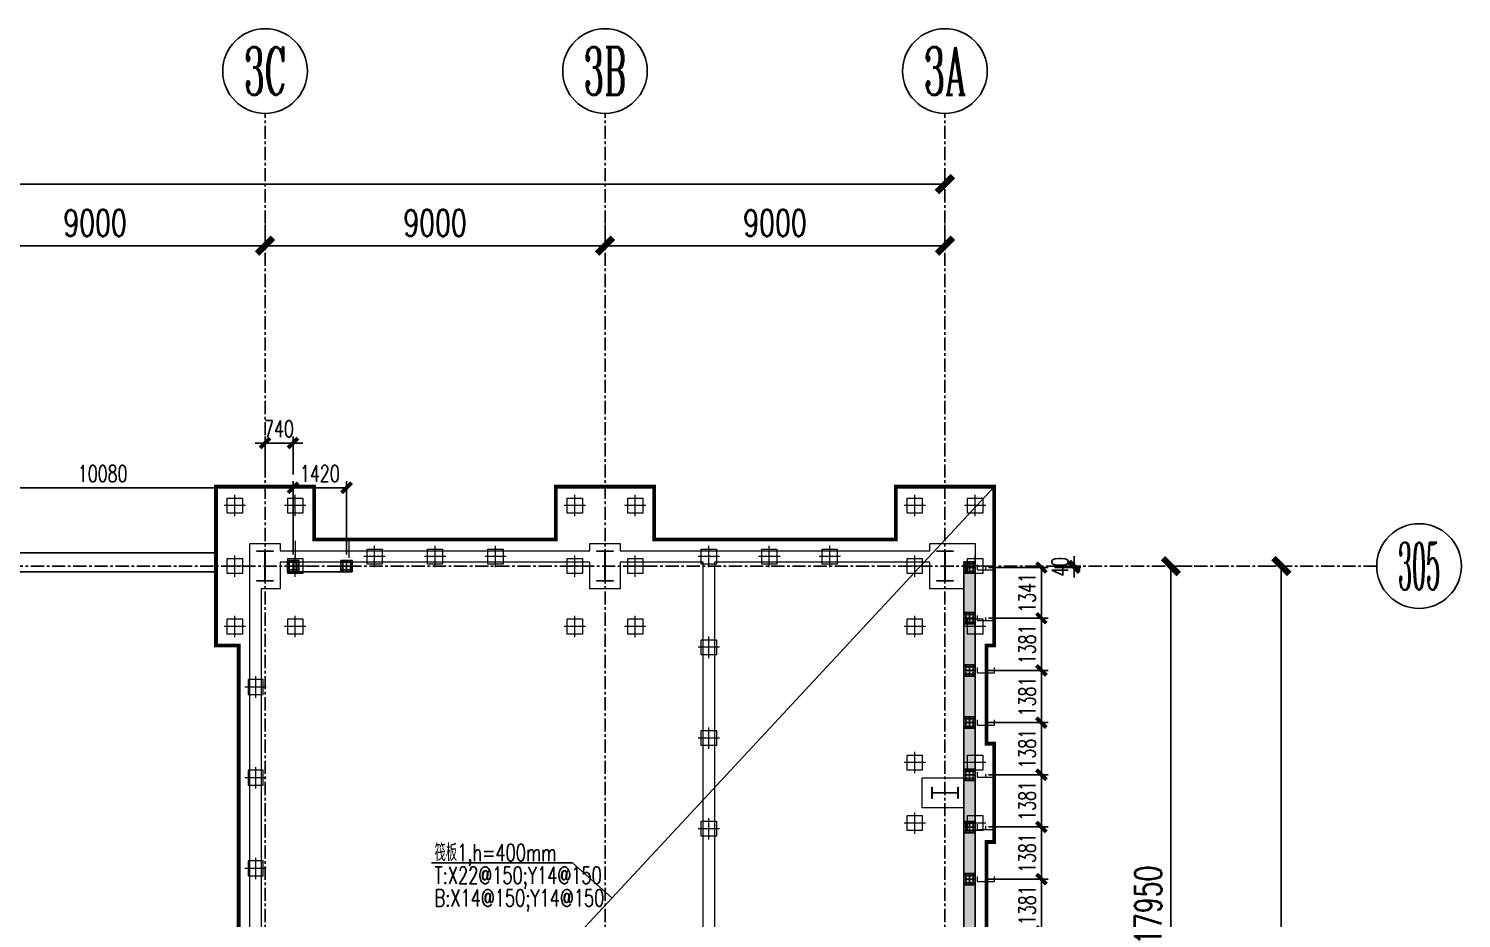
# Model space of a CAD drawing. Extents: x 782294 to 1727252, y -631030 to 17645.
# Drawn here: x 1158720 to 1196650, y -524838 to -501301 of the extents above; entities that cross this region are included whole.
import ezdxf
from ezdxf.enums import TextEntityAlignment as Align

# ---------------------------------------------------------------- set-up
doc = ezdxf.new("R2010")
doc.units = 0
doc.linetypes.add('CENTER', pattern=[2, 1.25, -0.25, 0.25, -0.25])
doc.layers.get('Defpoints').update_dxf_attribs({"color": 210})
for name, color, linetype in [('!ZN1-标注-173', 173, 'Continuous'), ('!ZN3-铝板幕墙-3', 3, 'Continuous'), ('2钢材断面', 2, 'Continuous'), ('30预埋件', 30, 'Continuous'), ('3符号', 3, 'Continuous'), ('40钢材投影', 40, 'Continuous'), ('A-AXIS-DP', 126, 'Continuous'), ('ALT_CEN-0-30', 1, 'CENTER'), ('DIM', 173, 'Continuous'), ('DOTE', 1, 'CENTER'), ('S-BKL', 4, 'Continuous'), ('S-HATCH1-W', 252, 'Continuous'), ('S-SS', 111, 'Continuous'), ('结构轮廓线', 1, 'Continuous')]:
    doc.layers.add(name, color=color, linetype=linetype)
for name, color, linetype, lineweight in [('S-col', 2, 'Continuous', 0), ('S-ct', 2, 'Continuous', 0), ('S-zhuang', 1, 'Continuous', 0)]:
    doc.layers.add(name, color=color, linetype=linetype, lineweight=lineweight)
doc.styles.add('_TCH_AXIS', font='COMPLEX', dxfattribs={"bigfont": 'GBCBIG'})
doc.styles.add('DHTEXT-1', font='romans.shx', dxfattribs={"width": 0.7, "bigfont": 'chinese.shx'})
doc.styles.add('SS1', font='tj-romans1.shx', dxfattribs={"width": 0.7, "bigfont": 'tj-hztxt1.shx'})
doc.dimstyles.new('ZN175', dxfattribs={"dimscale": 175, "dimtxt": 2.5, "dimasz": 1.5, "dimexe": 1, "dimexo": 2, "dimgap": 0.9, "dimtad": 1, "dimdec": 0, "dimdsep": 46, "dimtxsty": 'DHTEXT-1', "dimblk": 'ARCHTICK', "dimcen": 2.5, "dimclrd": 173, "dimclre": 173, "dimclrt": 7, "dimazin": 2, "dimtfac": 1, "dimtdec": 0, "dimtix": 1, "dimtmove": 2, "dimatfit": 3, "dimfxl": 0, "dimtolj": 1, "dimtzin": 0, "dimarcsym": 0})
doc.dimstyles.new('ZN280', dxfattribs={"dimscale": 280, "dimtxt": 2.5, "dimasz": 1.5, "dimexe": 1, "dimexo": 2, "dimgap": 0.9, "dimtad": 1, "dimdec": 0, "dimdsep": 46, "dimtxsty": 'DHTEXT-1', "dimblk": 'ARCHTICK', "dimcen": 2.5, "dimclrd": 173, "dimclre": 173, "dimclrt": 7, "dimazin": 2, "dimtfac": 1, "dimtdec": 0, "dimtix": 1, "dimtmove": 2, "dimatfit": 3, "dimfxl": 0, "dimarcsym": 0})

# ---------------------------------------------------------------- blocks, each defined once
blk = doc.blocks.new('卓越-轴号')
blk.add_circle((0, 0), 4)
at = {"color": 0, "style": '_TCH_AXIS', "width": 1.041667, "flags": 8}
blk.add_attdef('A', text='', height=4.48, dxfattribs=at).set_placement((-2, -2.24), (2, -2.24), align=Align.FIT)
blk = doc.blocks.new('_ArchTick')
at = {"color": 0, "linetype": 'ByBlock', "const_width": 0.4}
blk.add_lwpolyline([(-0.5, -0.5), (0.5, 0.5)], dxfattribs=at)
blk = doc.blocks.new('*D1531')
at = {"layer": 'Defpoints', "color": 0, "ltscale": 2800, "transparency": 16777216}
for p in [(157000, 80275), (166000, 80275), (166000, 80275)]:
    blk.add_point(p, dxfattribs=at)
at = {"layer": 'DIM', "color": 173, "linetype": 'ByBlock', "lineweight": -2, "ltscale": 2800, "transparency": 16777216}
for p, q in [((157000, 80835), (157000, 80555)), ((166000, 80835), (166000, 80555)), ((157000, 80275), (166000, 80275))]:
    blk.add_line(p, q, dxfattribs=at)
at = {"layer": 'DIM', "color": 173, "lineweight": -2, "ltscale": 2800, "transparency": 16777216, "xscale": 420, "yscale": 420, "zscale": 420, "rotation": 180}
blk.add_blockref('_ArchTick', (157000, 80275), dxfattribs=at)
at = {"layer": 'DIM', "color": 173, "lineweight": -2, "ltscale": 2800, "transparency": 16777216, "xscale": 420, "yscale": 420, "zscale": 420}
blk.add_blockref('_ArchTick', (166000, 80275), dxfattribs=at)
at = {"layer": 'DIM', "color": 7, "ltscale": 2800, "transparency": 16777216, "insert": (161500, 80877), "char_height": 700, "attachment_point": 5, "style": 'DHTEXT-1'}
blk.add_mtext('9000', dxfattribs=at)
blk = doc.blocks.new('*D1532')
at = {"layer": 'Defpoints', "color": 0, "ltscale": 2800, "transparency": 16777216}
for p in [(166000, 80275), (175000, 80275), (175000, 80275)]:
    blk.add_point(p, dxfattribs=at)
at = {"layer": 'DIM', "color": 173, "linetype": 'ByBlock', "lineweight": -2, "ltscale": 2800, "transparency": 16777216}
for p, q in [((166000, 80835), (166000, 80555)), ((175000, 80835), (175000, 80555)), ((166000, 80275), (175000, 80275))]:
    blk.add_line(p, q, dxfattribs=at)
at = {"layer": 'DIM', "color": 173, "lineweight": -2, "ltscale": 2800, "transparency": 16777216, "xscale": 420, "yscale": 420, "zscale": 420, "rotation": 180}
blk.add_blockref('_ArchTick', (166000, 80275), dxfattribs=at)
at = {"layer": 'DIM', "color": 173, "lineweight": -2, "ltscale": 2800, "transparency": 16777216, "xscale": 420, "yscale": 420, "zscale": 420}
blk.add_blockref('_ArchTick', (175000, 80275), dxfattribs=at)
at = {"layer": 'DIM', "color": 7, "ltscale": 2800, "transparency": 16777216, "insert": (170500, 80877), "char_height": 700, "attachment_point": 5, "style": 'DHTEXT-1'}
blk.add_mtext('9000', dxfattribs=at)
blk = doc.blocks.new('*D1533')
at = {"layer": 'Defpoints', "color": 0, "ltscale": 2800, "transparency": 16777216}
for p in [(175000, 80275), (184000, 80275), (184000, 80275)]:
    blk.add_point(p, dxfattribs=at)
at = {"layer": 'DIM', "color": 173, "linetype": 'ByBlock', "lineweight": -2, "ltscale": 2800, "transparency": 16777216}
for p, q in [((175000, 80835), (175000, 80555)), ((184000, 80835), (184000, 80555)), ((175000, 80275), (184000, 80275))]:
    blk.add_line(p, q, dxfattribs=at)
at = {"layer": 'DIM', "color": 173, "lineweight": -2, "ltscale": 2800, "transparency": 16777216, "xscale": 420, "yscale": 420, "zscale": 420, "rotation": 180}
blk.add_blockref('_ArchTick', (175000, 80275), dxfattribs=at)
at = {"layer": 'DIM', "color": 173, "lineweight": -2, "ltscale": 2800, "transparency": 16777216, "xscale": 420, "yscale": 420, "zscale": 420}
blk.add_blockref('_ArchTick', (184000, 80275), dxfattribs=at)
at = {"layer": 'DIM', "color": 7, "ltscale": 2800, "transparency": 16777216, "insert": (179500, 80877), "char_height": 700, "attachment_point": 5, "style": 'DHTEXT-1'}
blk.add_mtext('9000', dxfattribs=at)
blk = doc.blocks.new('*D1540')
at = {"layer": 'Defpoints', "color": 0, "ltscale": 2800, "transparency": 16777216}
for p in [(189981, 71800), (189981, 71800), (189981, 53850)]:
    blk.add_point(p, dxfattribs=at)
at = {"layer": 'DIM', "color": 173, "linetype": 'ByBlock', "lineweight": -2, "ltscale": 2800, "transparency": 16777216}
for p, q in [((189981, 53850), (189981, 71800)), ((190541, 71800), (190261, 71800)), ((190541, 53850), (190261, 53850))]:
    blk.add_line(p, q, dxfattribs=at)
at = {"layer": 'DIM', "color": 173, "lineweight": -2, "ltscale": 2800, "transparency": 16777216, "xscale": 420, "yscale": 420, "zscale": 420}
for p, rotation in [((189981, 71800), 90), ((189981, 53850), 270)]:
    blk.add_blockref('_ArchTick', p, dxfattribs=dict(at, rotation=rotation))
at = {"layer": 'DIM', "color": 7, "ltscale": 2800, "transparency": 16777216, "insert": (189379, 62825), "char_height": 700, "attachment_point": 5, "rotation": 90, "style": 'DHTEXT-1'}
blk.add_mtext('17950', dxfattribs=at)
blk = doc.blocks.new('*D1541')
at = {"layer": 'Defpoints', "color": 0, "ltscale": 2800, "transparency": 16777216}
for p in [(193324, 71800), (192904, 0), (193324, 0)]:
    blk.add_point(p, dxfattribs=at)
at = {"layer": 'DIM', "color": 173, "linetype": 'ByBlock', "lineweight": -2, "ltscale": 2800, "transparency": 16777216}
for p, q in [((192764, 71800), (192624, 71800)), ((192904, 71800), (192904, 0)), ((192764, 0), (192624, 0))]:
    blk.add_line(p, q, dxfattribs=at)
at = {"layer": 'DIM', "color": 173, "lineweight": -2, "ltscale": 2800, "transparency": 16777216, "xscale": 420, "yscale": 420, "zscale": 420}
for p, rotation in [((192904, 71800), 90), ((192904, 0), 270)]:
    blk.add_blockref('_ArchTick', p, dxfattribs=dict(at, rotation=rotation))
at = {"layer": 'DIM', "color": 7, "ltscale": 2800, "transparency": 16777216, "insert": (192302, 35900), "char_height": 700, "attachment_point": 5, "rotation": 90, "style": 'DHTEXT-1'}
blk.add_mtext('71800', dxfattribs=at)
blk = doc.blocks.new('*D1544')
at = {"layer": 'Defpoints', "color": 0, "ltscale": 2800, "transparency": 16777216}
for p in [(184000, 81904), (0, 81455), (184000, 81455)]:
    blk.add_point(p, dxfattribs=at)
at = {"layer": 'DIM', "color": 173, "linetype": 'ByBlock', "lineweight": -2, "ltscale": 2800, "transparency": 16777216}
for p, q in [((0, 82015), (0, 82184)), ((184000, 82015), (184000, 82184)), ((0, 81904), (184000, 81904))]:
    blk.add_line(p, q, dxfattribs=at)
at = {"layer": 'DIM', "color": 173, "lineweight": -2, "ltscale": 2800, "transparency": 16777216, "xscale": 420, "yscale": 420, "zscale": 420, "rotation": 180}
blk.add_blockref('_ArchTick', (0, 81904), dxfattribs=at)
at = {"layer": 'DIM', "color": 173, "lineweight": -2, "ltscale": 2800, "transparency": 16777216, "xscale": 420, "yscale": 420, "zscale": 420}
blk.add_blockref('_ArchTick', (184000, 81904), dxfattribs=at)
at = {"layer": 'DIM', "color": 7, "ltscale": 2800, "transparency": 16777216, "insert": (92000, 82506), "char_height": 700, "attachment_point": 5, "style": 'DHTEXT-1'}
blk.add_mtext('184000', dxfattribs=at)
blk = doc.blocks.new('20250913105912')
at = {"layer": '结构轮廓线', "color": 1, "ltscale": 500}
for p, q in [((166590, 71900), (166590, 71650)), ((168310, 71650), (168310, 71900)), ((166590, 71650), (168310, 71650))]:
    blk.add_line(p, q, dxfattribs=at)
blk = doc.blocks.new('20250903183753')
at = {"layer": '2钢材断面'}
for p, q in [((150, 0), (-150, 0)), ((-150, 0), (-150, -300)), ((150, -300), (150, 0)), ((-150, -300), (150, -300))]:
    blk.add_line(p, q, dxfattribs=at)
at = {"layer": '40钢材投影'}
for centre, radius in [((-100, -50), 12), ((-100, -150), 12), ((-100, -250), 12), ((-100, -50), 6), ((-100, -150), 6), ((-100, -250), 6), ((0, -50), 12), ((0, -150), 12), ((0, -250), 12), ((0, -50), 6), ((0, -150), 6), ((0, -250), 6), ((100, -50), 12), ((100, -150), 12), ((100, -251), 12), ((100, -50), 6), ((100, -150), 6), ((100, -251), 6)]:
    blk.add_circle(centre, radius, dxfattribs=at)
at = {"layer": 'ALT_CEN-0-30', "ltscale": 20}
for p, q in [((-100, 0), (-100, -300)), ((0, 0), (0, -300)), ((100, 0), (100, -300)), ((-150, -50), (150, -50)), ((-150, -150), (150, -150)), ((-150, -250), (150, -250))]:
    blk.add_line(p, q, dxfattribs=at)
blk = doc.blocks.new('20250903183821')
at = {"ltscale": 50}
blk.add_blockref('20250903183753', (0, 0), dxfattribs=at)
at = {"layer": '30预埋件', "style": 'DHTEXT-1', "text_generation_flag": 6, "width": 0.55}
blk.add_attdef('B', (-105, 65), '', height=450, rotation=180, dxfattribs=at)
blk = doc.blocks.new('20250913102846')
at = {"ltscale": 500}
ref = blk.add_blockref('20250903183821', (166740, 71950), dxfattribs=dict(at, xscale=-1))
ref.add_attrib('B', 'I', (166845, 72465), dxfattribs={"layer": '30预埋件', "height": 450, "style": 'DHTEXT-1', "text_generation_flag": 6, "width": 0.55})
ref = blk.add_blockref('20250903183821', (168160, 71950), dxfattribs=dict(at, xscale=-1))
ref.add_attrib('B', 'I', (168265, 72465), dxfattribs={"layer": '30预埋件', "height": 450, "style": 'DHTEXT-1', "text_generation_flag": 6, "width": 0.55})
ref = blk.add_blockref('20250903183821', (184800, 71760), dxfattribs=dict(at, xscale=-1, rotation=270))
ref.add_attrib('B', 'E', (185315, 71655), dxfattribs={"layer": '30预埋件', "height": 450, "rotation": 270, "style": 'DHTEXT-1', "text_generation_flag": 6, "width": 0.55})
ref = blk.add_blockref('20250903183821', (184800, 70419), dxfattribs=dict(at, xscale=-1, rotation=270))
ref.add_attrib('B', 'E', (185315, 70314), dxfattribs={"layer": '30预埋件', "height": 450, "rotation": 270, "style": 'DHTEXT-1', "text_generation_flag": 6, "width": 0.55})
ref = blk.add_blockref('20250903183821', (184800, 69038), dxfattribs=dict(at, xscale=-1, rotation=270))
ref.add_attrib('B', 'E', (185315, 68933), dxfattribs={"layer": '30预埋件', "height": 450, "rotation": 270, "style": 'DHTEXT-1', "text_generation_flag": 6, "width": 0.55})
ref = blk.add_blockref('20250903183821', (184800, 67658), dxfattribs=dict(at, xscale=-1, rotation=270))
ref.add_attrib('B', 'E', (185315, 67552), dxfattribs={"layer": '30预埋件', "height": 450, "rotation": 270, "style": 'DHTEXT-1', "text_generation_flag": 6, "width": 0.55})
ref = blk.add_blockref('20250903183821', (184800, 66277), dxfattribs=dict(at, xscale=-1, rotation=270))
ref.add_attrib('B', 'E', (185315, 66171), dxfattribs={"layer": '30预埋件', "height": 450, "rotation": 270, "style": 'DHTEXT-1', "text_generation_flag": 6, "width": 0.55})
ref = blk.add_blockref('20250903183821', (184800, 64896), dxfattribs=dict(at, xscale=-1, rotation=270))
ref.add_attrib('B', 'E', (185315, 64791), dxfattribs={"layer": '30预埋件', "height": 450, "rotation": 270, "style": 'DHTEXT-1', "text_generation_flag": 6, "width": 0.55})
ref = blk.add_blockref('20250903183821', (184800, 63515), dxfattribs=dict(at, xscale=-1, rotation=270))
ref.add_attrib('B', 'E', (185315, 63410), dxfattribs={"layer": '30预埋件', "height": 450, "rotation": 270, "style": 'DHTEXT-1', "text_generation_flag": 6, "width": 0.55})
blk = doc.blocks.new('*D1213')
at = {"layer": 'Defpoints', "color": 0, "ltscale": 1750, "transparency": 16777216}
for p in [(1183779, -515558), (1185532, -515558), (1183779, -516899)]:
    blk.add_point(p, dxfattribs=at)
at = {"layer": 'DIM', "color": 173, "linetype": 'ByBlock', "lineweight": -2, "ltscale": 1750, "transparency": 16777216}
for p, q in [((1184129, -515558), (1185707, -515558)), ((1185532, -516899), (1185532, -515558)), ((1184129, -516899), (1185707, -516899))]:
    blk.add_line(p, q, dxfattribs=at)
at = {"layer": 'DIM', "color": 173, "lineweight": -2, "ltscale": 1750, "transparency": 16777216, "xscale": 262.5, "yscale": 262.5, "zscale": 262.5}
for p, rotation in [((1185532, -515558), 90), ((1185532, -516899), 270)]:
    blk.add_blockref('_ArchTick', p, dxfattribs=dict(at, rotation=rotation))
at = {"layer": 'DIM', "color": 7, "ltscale": 1750, "transparency": 16777216, "insert": (1185156, -516229), "char_height": 437.5, "attachment_point": 5, "rotation": 90, "style": 'DHTEXT-1'}
blk.add_mtext('\\A1;1341', dxfattribs=at)
blk = doc.blocks.new('*D1214')
at = {"layer": 'Defpoints', "color": 0, "ltscale": 1750, "transparency": 16777216}
for p in [(1183779, -516899), (1185532, -516899), (1183779, -518280)]:
    blk.add_point(p, dxfattribs=at)
at = {"layer": 'DIM', "color": 173, "linetype": 'ByBlock', "lineweight": -2, "ltscale": 1750, "transparency": 16777216}
for p, q in [((1184129, -516899), (1185707, -516899)), ((1185532, -518280), (1185532, -516899)), ((1184129, -518280), (1185707, -518280))]:
    blk.add_line(p, q, dxfattribs=at)
at = {"layer": 'DIM', "color": 173, "lineweight": -2, "ltscale": 1750, "transparency": 16777216, "xscale": 262.5, "yscale": 262.5, "zscale": 262.5}
for p, rotation in [((1185532, -516899), 90), ((1185532, -518280), 270)]:
    blk.add_blockref('_ArchTick', p, dxfattribs=dict(at, rotation=rotation))
at = {"layer": 'DIM', "color": 7, "ltscale": 1750, "transparency": 16777216, "insert": (1185156, -517590), "char_height": 437.5, "attachment_point": 5, "rotation": 90, "style": 'DHTEXT-1'}
blk.add_mtext('\\A1;1381', dxfattribs=at)
blk = doc.blocks.new('*D1215')
at = {"layer": 'Defpoints', "color": 0, "ltscale": 1750, "transparency": 16777216}
for p in [(1183779, -518280), (1185532, -518280), (1183779, -519661)]:
    blk.add_point(p, dxfattribs=at)
at = {"layer": 'DIM', "color": 173, "linetype": 'ByBlock', "lineweight": -2, "ltscale": 1750, "transparency": 16777216}
for p, q in [((1184129, -518280), (1185707, -518280)), ((1185532, -519661), (1185532, -518280)), ((1184129, -519661), (1185707, -519661))]:
    blk.add_line(p, q, dxfattribs=at)
at = {"layer": 'DIM', "color": 173, "lineweight": -2, "ltscale": 1750, "transparency": 16777216, "xscale": 262.5, "yscale": 262.5, "zscale": 262.5}
for p, rotation in [((1185532, -518280), 90), ((1185532, -519661), 270)]:
    blk.add_blockref('_ArchTick', p, dxfattribs=dict(at, rotation=rotation))
at = {"layer": 'DIM', "color": 7, "ltscale": 1750, "transparency": 16777216, "insert": (1185156, -518970), "char_height": 437.5, "attachment_point": 5, "rotation": 90, "style": 'DHTEXT-1'}
blk.add_mtext('\\A1;1381', dxfattribs=at)
blk = doc.blocks.new('*D1216')
at = {"layer": 'Defpoints', "color": 0, "ltscale": 1750, "transparency": 16777216}
for p in [(1183779, -519661), (1185532, -519661), (1183779, -521041)]:
    blk.add_point(p, dxfattribs=at)
at = {"layer": 'DIM', "color": 173, "linetype": 'ByBlock', "lineweight": -2, "ltscale": 1750, "transparency": 16777216}
for p, q in [((1184129, -519661), (1185707, -519661)), ((1185532, -521041), (1185532, -519661)), ((1184129, -521041), (1185707, -521041))]:
    blk.add_line(p, q, dxfattribs=at)
at = {"layer": 'DIM', "color": 173, "lineweight": -2, "ltscale": 1750, "transparency": 16777216, "xscale": 262.5, "yscale": 262.5, "zscale": 262.5}
for p, rotation in [((1185532, -519661), 90), ((1185532, -521041), 270)]:
    blk.add_blockref('_ArchTick', p, dxfattribs=dict(at, rotation=rotation))
at = {"layer": 'DIM', "color": 7, "ltscale": 1750, "transparency": 16777216, "insert": (1185156, -520351), "char_height": 437.5, "attachment_point": 5, "rotation": 90, "style": 'DHTEXT-1'}
blk.add_mtext('\\A1;1381', dxfattribs=at)
blk = doc.blocks.new('*D1217')
at = {"layer": 'Defpoints', "color": 0, "ltscale": 1750, "transparency": 16777216}
for p in [(1183779, -521041), (1185532, -521041), (1183779, -522422)]:
    blk.add_point(p, dxfattribs=at)
at = {"layer": 'DIM', "color": 173, "linetype": 'ByBlock', "lineweight": -2, "ltscale": 1750, "transparency": 16777216}
for p, q in [((1184129, -521041), (1185707, -521041)), ((1185532, -522422), (1185532, -521041)), ((1184129, -522422), (1185707, -522422))]:
    blk.add_line(p, q, dxfattribs=at)
at = {"layer": 'DIM', "color": 173, "lineweight": -2, "ltscale": 1750, "transparency": 16777216, "xscale": 262.5, "yscale": 262.5, "zscale": 262.5}
for p, rotation in [((1185532, -521041), 90), ((1185532, -522422), 270)]:
    blk.add_blockref('_ArchTick', p, dxfattribs=dict(at, rotation=rotation))
at = {"layer": 'DIM', "color": 7, "ltscale": 1750, "transparency": 16777216, "insert": (1185156, -521732), "char_height": 437.5, "attachment_point": 5, "rotation": 90, "style": 'DHTEXT-1'}
blk.add_mtext('\\A1;1381', dxfattribs=at)
blk = doc.blocks.new('*D1218')
at = {"layer": 'Defpoints', "color": 0, "ltscale": 1750, "transparency": 16777216}
for p in [(1183779, -522422), (1185532, -522422), (1183779, -523803)]:
    blk.add_point(p, dxfattribs=at)
at = {"layer": 'DIM', "color": 173, "linetype": 'ByBlock', "lineweight": -2, "ltscale": 1750, "transparency": 16777216}
for p, q in [((1184129, -522422), (1185707, -522422)), ((1185532, -523803), (1185532, -522422)), ((1184129, -523803), (1185707, -523803))]:
    blk.add_line(p, q, dxfattribs=at)
at = {"layer": 'DIM', "color": 173, "lineweight": -2, "ltscale": 1750, "transparency": 16777216, "xscale": 262.5, "yscale": 262.5, "zscale": 262.5}
for p, rotation in [((1185532, -522422), 90), ((1185532, -523803), 270)]:
    blk.add_blockref('_ArchTick', p, dxfattribs=dict(at, rotation=rotation))
at = {"layer": 'DIM', "color": 7, "ltscale": 1750, "transparency": 16777216, "insert": (1185156, -523113), "char_height": 437.5, "attachment_point": 5, "rotation": 90, "style": 'DHTEXT-1'}
blk.add_mtext('\\A1;1381', dxfattribs=at)
blk = doc.blocks.new('*D1219')
at = {"layer": 'Defpoints', "color": 0, "ltscale": 1750, "transparency": 16777216}
for p in [(1183779, -523803), (1185532, -523803), (1183779, -525184)]:
    blk.add_point(p, dxfattribs=at)
at = {"layer": 'DIM', "color": 173, "linetype": 'ByBlock', "lineweight": -2, "ltscale": 1750, "transparency": 16777216}
for p, q in [((1184129, -523803), (1185707, -523803)), ((1185532, -525184), (1185532, -523803)), ((1184129, -525184), (1185707, -525184))]:
    blk.add_line(p, q, dxfattribs=at)
at = {"layer": 'DIM', "color": 173, "lineweight": -2, "ltscale": 1750, "transparency": 16777216, "xscale": 262.5, "yscale": 262.5, "zscale": 262.5}
for p, rotation in [((1185532, -523803), 90), ((1185532, -525184), 270)]:
    blk.add_blockref('_ArchTick', p, dxfattribs=dict(at, rotation=rotation))
at = {"layer": 'DIM', "color": 7, "ltscale": 1750, "transparency": 16777216, "insert": (1185156, -524493), "char_height": 437.5, "attachment_point": 5, "rotation": 90, "style": 'DHTEXT-1'}
blk.add_mtext('\\A1;1381', dxfattribs=at)
blk = doc.blocks.new('*D1227')
at = {"layer": 'Defpoints', "color": 0, "ltscale": 1750, "transparency": 16777216}
for p in [(1165719, -513448), (1165719, -515562), (1167139, -515562)]:
    blk.add_point(p, dxfattribs=at)
at = {"layer": 'DIM', "color": 173, "linetype": 'ByBlock', "lineweight": -2, "ltscale": 1750, "transparency": 16777216}
for p, q in [((1165719, -515212), (1165719, -513273)), ((1167139, -513448), (1165719, -513448)), ((1167139, -515212), (1167139, -513273))]:
    blk.add_line(p, q, dxfattribs=at)
at = {"layer": 'DIM', "color": 173, "lineweight": -2, "ltscale": 1750, "transparency": 16777216, "xscale": 262.5, "yscale": 262.5, "zscale": 262.5, "rotation": 180}
blk.add_blockref('_ArchTick', (1165719, -513448), dxfattribs=at)
at = {"layer": 'DIM', "color": 173, "lineweight": -2, "ltscale": 1750, "transparency": 16777216, "xscale": 262.5, "yscale": 262.5, "zscale": 262.5}
blk.add_blockref('_ArchTick', (1167139, -513448), dxfattribs=at)
at = {"layer": 'DIM', "color": 7, "ltscale": 1750, "transparency": 16777216, "insert": (1166429, -513072), "char_height": 437.5, "attachment_point": 5, "style": 'DHTEXT-1'}
blk.add_mtext('\\A1;1420', dxfattribs=at)
blk = doc.blocks.new('*D1632')
at = {"layer": '!ZN1-标注-173', "color": 173, "linetype": 'ByBlock', "lineweight": -2, "ltscale": 1750, "transparency": 16777216}
for p, q in [((1186402, -515518), (1186402, -515256)), ((1185882, -515518), (1186577, -515518)), ((1185882, -515558), (1186577, -515558)), ((1186402, -515558), (1186402, -515518)), ((1186402, -515558), (1186402, -515821))]:
    blk.add_line(p, q, dxfattribs=at)
at = {"layer": 'Defpoints', "color": 0, "ltscale": 1750, "transparency": 16777216}
for p in [(1185532, -515518), (1185532, -515558), (1186402, -515518)]:
    blk.add_point(p, dxfattribs=at)
at = {"layer": '!ZN1-标注-173', "color": 173, "lineweight": -2, "ltscale": 1750, "transparency": 16777216, "xscale": 262.5, "yscale": 262.5, "zscale": 262.5}
for p, rotation in [((1186402, -515518), 270), ((1186402, -515558), 90)]:
    blk.add_blockref('_ArchTick', p, dxfattribs=dict(at, rotation=rotation))
at = {"layer": '!ZN1-标注-173', "color": 7, "ltscale": 1750, "transparency": 16777216, "insert": (1186025, -515538), "char_height": 437.5, "attachment_point": 5, "rotation": 90, "style": 'DHTEXT-1'}
blk.add_mtext('\\A1;40', dxfattribs=at)
blk = doc.blocks.new('*D1633')
at = {"layer": 'Defpoints', "color": 0, "ltscale": 1750, "transparency": 16777216}
for p in [(1165719, -513448), (1155639, -515562), (1165719, -515562)]:
    blk.add_point(p, dxfattribs=at)
at = {"layer": 'DIM', "color": 173, "linetype": 'ByBlock', "lineweight": -2, "ltscale": 1750, "transparency": 16777216}
for p, q in [((1155639, -515212), (1155639, -513273)), ((1155639, -513448), (1165719, -513448)), ((1165719, -515212), (1165719, -513273))]:
    blk.add_line(p, q, dxfattribs=at)
at = {"layer": 'DIM', "color": 173, "lineweight": -2, "ltscale": 1750, "transparency": 16777216, "xscale": 262.5, "yscale": 262.5, "zscale": 262.5, "rotation": 180}
blk.add_blockref('_ArchTick', (1155639, -513448), dxfattribs=at)
at = {"layer": 'DIM', "color": 173, "lineweight": -2, "ltscale": 1750, "transparency": 16777216, "xscale": 262.5, "yscale": 262.5, "zscale": 262.5}
blk.add_blockref('_ArchTick', (1165719, -513448), dxfattribs=at)
at = {"layer": 'DIM', "color": 7, "ltscale": 1750, "transparency": 16777216, "insert": (1160679, -513072), "char_height": 437.5, "attachment_point": 5, "style": 'DHTEXT-1'}
blk.add_mtext('\\A1;10080', dxfattribs=at)
blk = doc.blocks.new('*D1638')
at = {"layer": '!ZN1-标注-173', "color": 173, "linetype": 'ByBlock', "lineweight": -2, "ltscale": 1750, "transparency": 16777216}
for p, q in [((1164979, -512264), (1164716, -512264)), ((1164979, -513098), (1164979, -512089)), ((1165719, -512264), (1164979, -512264)), ((1165719, -513098), (1165719, -512089)), ((1165719, -512264), (1165981, -512264))]:
    blk.add_line(p, q, dxfattribs=at)
at = {"layer": 'Defpoints', "color": 0, "ltscale": 1750, "transparency": 16777216}
for p in [(1164979, -512264), (1164979, -513448), (1165719, -513448)]:
    blk.add_point(p, dxfattribs=at)
at = {"layer": '!ZN1-标注-173', "color": 173, "lineweight": -2, "ltscale": 1750, "transparency": 16777216, "xscale": 262.5, "yscale": 262.5, "zscale": 262.5}
blk.add_blockref('_ArchTick', (1164979, -512264), dxfattribs=at)
at = {"layer": '!ZN1-标注-173', "color": 173, "lineweight": -2, "ltscale": 1750, "transparency": 16777216, "xscale": 262.5, "yscale": 262.5, "zscale": 262.5, "rotation": 180}
blk.add_blockref('_ArchTick', (1165719, -512264), dxfattribs=at)
at = {"layer": '!ZN1-标注-173', "color": 7, "ltscale": 1750, "transparency": 16777216, "insert": (1165349, -511888), "char_height": 437.5, "attachment_point": 5, "style": 'DHTEXT-1'}
blk.add_mtext('\\A1;740', dxfattribs=at)
blk = doc.blocks.new('20250922151400')
at = {"layer": 'S-col'}
blk.add_lwpolyline([(-195790, 766820), (-195490, 766820), (-195490, 766808), (-195636, 766808), (-195636, 766132), (-195490, 766132), (-195490, 766120), (-195790, 766120), (-195790, 766132), (-195644, 766132), (-195644, 766808), (-195790, 766808)], close=True, dxfattribs=at)
blk = doc.blocks.new('FZ-400')
for p, q in [((-283, 0), (283, 0)), ((0, -283), (0, 283))]:
    blk.add_line(p, q)
blk.add_lwpolyline([(200, -200), (-200, -200), (-200, 200), (200, 200)], close=True)
blk = doc.blocks.new('A$C46867589')
at = {"layer": 'S-HATCH1-W'}
h = blk.add_hatch(dxfattribs=at)
h.set_pattern_fill('HONEY', color=256, scale=20)
h.set_pattern_definition([(0, (267758.463, 255248.18), (95.25, 54.992613), [63.5, -127]), (120, (267758.463, 255248.18), (-95.25, 54.992613), [63.5, -127]), (60, (267758.463, 255248.18), (2e-07, 109.985226), [-127, 63.5])])
h.paths.add_polyline_path([(184500, 71910), (184800, 71910), (184800, 52450), (184500, 52450)])
at = {"layer": 'S-BKL'}
for p, q in [((164700, 72150), (16746, 72150)), ((164730, 71651), (17162, 71651))]:
    blk.add_line(p, q, dxfattribs=at)
at = {"layer": 'S-col'}
for points in [[(165600, 54450), (165600, 71200), (165600, 72400), (166400, 72400), (166400, 72200), (174600, 72200), (174600, 72400), (175400, 72400), (175400, 72200), (183600, 72200), (183600, 72400), (184800, 72400), (184800, 53250), (183600, 53250), (183600, 53449), (175400, 53449), (175400, 53250), (174600, 53250), (174600, 53449), (166400, 53449), (166400, 53250), (165600, 53250), (165600, 54450)], [(166400, 71900), (166400, 71200), (165900, 71200), (165900, 54450), (166400, 54450), (166400, 53749), (174600, 53749), (174600, 54450), (175400, 54450), (175400, 53749), (177600, 53749), (177600, 71900), (175400, 71900), (175400, 71200), (174600, 71200), (174600, 71900), (166400, 71900)]]:
    blk.add_lwpolyline(points, dxfattribs=at)
for points in [[(165785, 72200), (166215, 72200), (166215, 72182), (166006, 72182), (166006, 71418), (166215, 71418), (166215, 71400), (165785, 71400), (165785, 71418), (165994, 71418), (165994, 72182), (165785, 72182)], [(174785, 72200), (175215, 72200), (175215, 72182), (175006, 72182), (175006, 71418), (175215, 71418), (175215, 71400), (174785, 71400), (174785, 71418), (174994, 71418), (174994, 72182), (174785, 72182)], [(183785, 72200), (184215, 72200), (184215, 72182), (184006, 72182), (184006, 71418), (184215, 71418), (184215, 71400), (183785, 71400), (183785, 71418), (183994, 71418), (183994, 72182), (183785, 72182)], [(177900, 71900), (177900, 53749), (183600, 53749), (183600, 54450), (184500, 54450), (184500, 59450), (183400, 59450), (183400, 60250), (184500, 60250), (184500, 65400), (183400, 65400), (183400, 66200), (184500, 66200), (184500, 71200), (183600, 71200), (183600, 71900)]]:
    blk.add_lwpolyline(points, close=True, dxfattribs=at)
at = {"layer": 'S-ct', "const_width": 100}
blk.add_lwpolyline([(185100, 61150), (185100, 64500), (185300, 64500), (185300, 67100), (185100, 67100), (185100, 69700), (185300, 69700), (185300, 73900), (182700, 73900), (182700, 72500), (176300, 72500), (176300, 73900), (173700, 73900), (173700, 72500), (167300, 72500), (167300, 73900), (164700, 73900), (164700, 69700), (165300, 69700), (165300, 55950)], dxfattribs=at)
at = {"layer": 'S-HATCH1-W'}
blk.add_lwpolyline([(184500, 71910), (184800, 71910), (184800, 52450), (184500, 52450)], close=True, dxfattribs=at)
at = {"layer": 'S-SS'}
for p, q in [((164700, 51750), (185300, 73900)), ((170405, 63945), (174143, 63945)), ((174143, 63945), (175181, 63020))]:
    blk.add_line(p, q, dxfattribs=at)
at = {"layer": 'S-col', "rotation": 90}
blk.add_blockref('20250922151400', (950470, 261440), dxfattribs=at)
at = {"layer": 'S-zhuang', "color": 0, "ltscale": 0.5, "rotation": 90}
for p in [(165200, 73400), (166800, 73400), (174200, 73400), (175800, 73400), (183200, 73400), (184800, 73400), (165200, 71800), (166800, 71800), (168900, 72050), (170500, 72050), (172100, 72050), (174200, 71800), (175800, 71800), (177750, 72050), (179350, 72050), (180950, 72050), (183200, 71800), (184800, 71800), (165200, 70200), (166800, 70200), (174200, 70200), (175800, 70200), (183200, 70200), (184800, 70200), (177750, 69650), (177750, 67250), (183200, 66600), (184800, 66600), (183200, 65000), (184800, 65000), (177750, 64850)]:
    blk.add_blockref('FZ-400', p, dxfattribs=at)
at = {"layer": 'S-zhuang', "color": 0, "ltscale": 0.5, "xscale": -1, "rotation": 90}
for p in [(165750, 68600), (165750, 66200), (165750, 63800)]:
    blk.add_blockref('FZ-400', p, dxfattribs=at)
at = {"layer": 'S-SS', "style": 'SS1', "width": 0.7}
for s, p in [('筏板1,h=400mm', (170487, 63994, 0)), ('T:X22@150;Y14@150', (170487, 63394, 0)), ('B:X14@150;Y14@150', (170487, 62794, 0))]:
    blk.add_text(s, height=450, dxfattribs=at).set_placement(p)
blk = doc.blocks.new('20250821100720')
at = {"layer": 'DOTE', "ltscale": 280}
for p, q in [((166000, -8180), (166000, 83777.4)), ((175000, -8180), (175000, 83777.4)), ((184000, -8180), (184000, 83777.4)), ((195431, 71800), (-7455.8, 71800))]:
    blk.add_line(p, q, dxfattribs=at)
at = {"layer": '3符号', "color": 7}
ref = blk.add_blockref('卓越-轴号', (166000, 84897.4), dxfattribs=dict(at, xscale=280, yscale=280, zscale=280))
ref.add_attrib('A', '3C', dxfattribs={"layer": '0', "color": 0, "height": 1254.4, "style": '_TCH_AXIS', "width": 0.551471}).set_placement((165440, 84270.2), (166560, 84270.2), align=Align.FIT)
ref = blk.add_blockref('卓越-轴号', (175000, 84897.4), dxfattribs=dict(at, xscale=280, yscale=280, zscale=280))
ref.add_attrib('A', '3B', dxfattribs={"layer": '0', "color": 0, "height": 1254.4, "style": '_TCH_AXIS', "width": 0.520833}).set_placement((174440, 84270.2), (175560, 84270.2), align=Align.FIT)
ref = blk.add_blockref('卓越-轴号', (184000, 84897.4), dxfattribs=dict(at, xscale=280, yscale=280, zscale=280))
ref.add_attrib('A', '3A', dxfattribs={"layer": '0', "color": 0, "height": 1254.4, "style": '_TCH_AXIS', "width": 0.506757}).set_placement((183440, 84270.2), (184560, 84270.2), align=Align.FIT)
ref = blk.add_blockref('卓越-轴号', (196551, 71800), dxfattribs=dict(at, xscale=280, yscale=280, zscale=280))
ref.add_attrib('A', '305', dxfattribs={"layer": '0', "color": 0, "height": 1254.4, "style": '_TCH_AXIS', "width": 0.353774}).set_placement((195991, 71172.8), (197111, 71172.8), align=Align.FIT)
at = {"layer": 'DIM', "ltscale": 2800}
for p1, p2, distance, picture, middle in [((0, 81454.9), (184000, 81454.9), 448.6, '*D1544', (92000, 82505.6)), ((193324.3, 71800), (193324.3, 0), -420.1, '*D1541', (192302.2, 35900))]:
    dim = blk.add_aligned_dim(p1=p1, p2=p2, distance=distance, dimstyle='ZN280', dxfattribs=at)
    dim.commit()
    dim.dimension.update_dxf_attribs({"geometry": picture, "text_midpoint": middle})
for base, p1, p2, angle, picture, middle in [((166000, 80275), (157000, 80275), (166000, 80275), 180, '*D1531', (161500, 80877)), ((175000, 80275), (166000, 80275), (175000, 80275), 180, '*D1532', (170500, 80877)), ((184000, 80275), (175000, 80275), (184000, 80275), 180, '*D1533', (179500, 80877)), ((189980.8, 71800), (189980.8, 53850), (189980.8, 71800), 270, '*D1540', (189378.8, 62825))]:
    dim = blk.add_linear_dim(base=base, p1=p1, p2=p2, angle=angle, dimstyle='ZN280', dxfattribs=at)
    dim.commit()
    dim.dimension.update_dxf_attribs({"geometry": picture, "text_midpoint": middle})

msp = doc.modelspace()

# ---------------------------------------------------------------- block references
at = {"layer": '!ZN3-铝板幕墙-3', "ltscale": 1750}
msp.add_blockref('A$C46867589', (998978.7, -587318.4), dxfattribs=at)
at = {"layer": 'A-AXIS-DP', "ltscale": 2800}
msp.add_blockref('20250821100720', (998978.7, -587318.4), dxfattribs=at)
at = {"layer": '结构轮廓线', "ltscale": 500}
for name in ['20250913105912', '20250913102846']:
    msp.add_blockref(name, (998978.7, -587318.4), dxfattribs=at)

# ---------------------------------------------------------------- dimensions: what is measured, and where the dimension line sits
at = {"layer": '!ZN1-标注-173', "ltscale": 1750}
dim = msp.add_linear_dim(base=(1164978.7, -512264.5), p1=(1165718.7, -513448.4), p2=(1164978.7, -513448.4), dimstyle='ZN175', dxfattribs=at)
dim.commit()
dim.dimension.update_dxf_attribs({"geometry": '*D1638', "text_midpoint": (1165348.7, -511888.2)})
dim = msp.add_linear_dim(base=(1186401.5, -515518.4), p1=(1185531.8, -515558.4), p2=(1185531.8, -515518.4), angle=90, dimstyle='ZN175', dxfattribs=at)
dim.commit()
dim.dimension.update_dxf_attribs({"geometry": '*D1632', "text_midpoint": (1186025.3, -515538.4)})
at = {"layer": 'DIM', "ltscale": 1750}
for p1, picture, middle in [((1155638.7, -515561.9), '*D1633', (1160678.7, -513072.2)), ((1167138.7, -515561.9), '*D1227', (1166428.7, -513072.2))]:
    dim = msp.add_linear_dim(base=(1165718.7, -513448.4), p1=p1, p2=(1165718.7, -515561.9), dimstyle='ZN175', dxfattribs=at)
    dim.commit()
    dim.dimension.update_dxf_attribs({"geometry": picture, "text_midpoint": middle})
for base, p1, p2, picture, middle in [((1185531.8, -515558.4), (1183778.7, -516899.2), (1183778.7, -515558.4), '*D1213', (1185155.5, -516228.8)), ((1185531.8, -516899.2), (1183778.7, -518279.9), (1183778.7, -516899.2), '*D1214', (1185155.5, -517589.6)), ((1185531.8, -518279.9), (1183778.7, -519660.7), (1183778.7, -518279.9), '*D1215', (1185155.5, -518970.3)), ((1185531.8, -519660.7), (1183778.7, -521041.5), (1183778.7, -519660.7), '*D1216', (1185155.5, -520351.1)), ((1185531.8, -521041.5), (1183778.7, -522422.3), (1183778.7, -521041.5), '*D1217', (1185155.5, -521731.9)), ((1185531.8, -522422.3), (1183778.7, -523803), (1183778.7, -522422.3), '*D1218', (1185155.5, -523112.6)), ((1185531.8, -523803), (1183778.7, -525183.8), (1183778.7, -523803), '*D1219', (1185155.5, -524493.4))]:
    dim = msp.add_linear_dim(base=base, p1=p1, p2=p2, angle=90, dimstyle='ZN175', dxfattribs=at)
    dim.commit()
    dim.dimension.update_dxf_attribs({"geometry": picture, "text_midpoint": middle})

doc.saveas('drawing.dxf')
